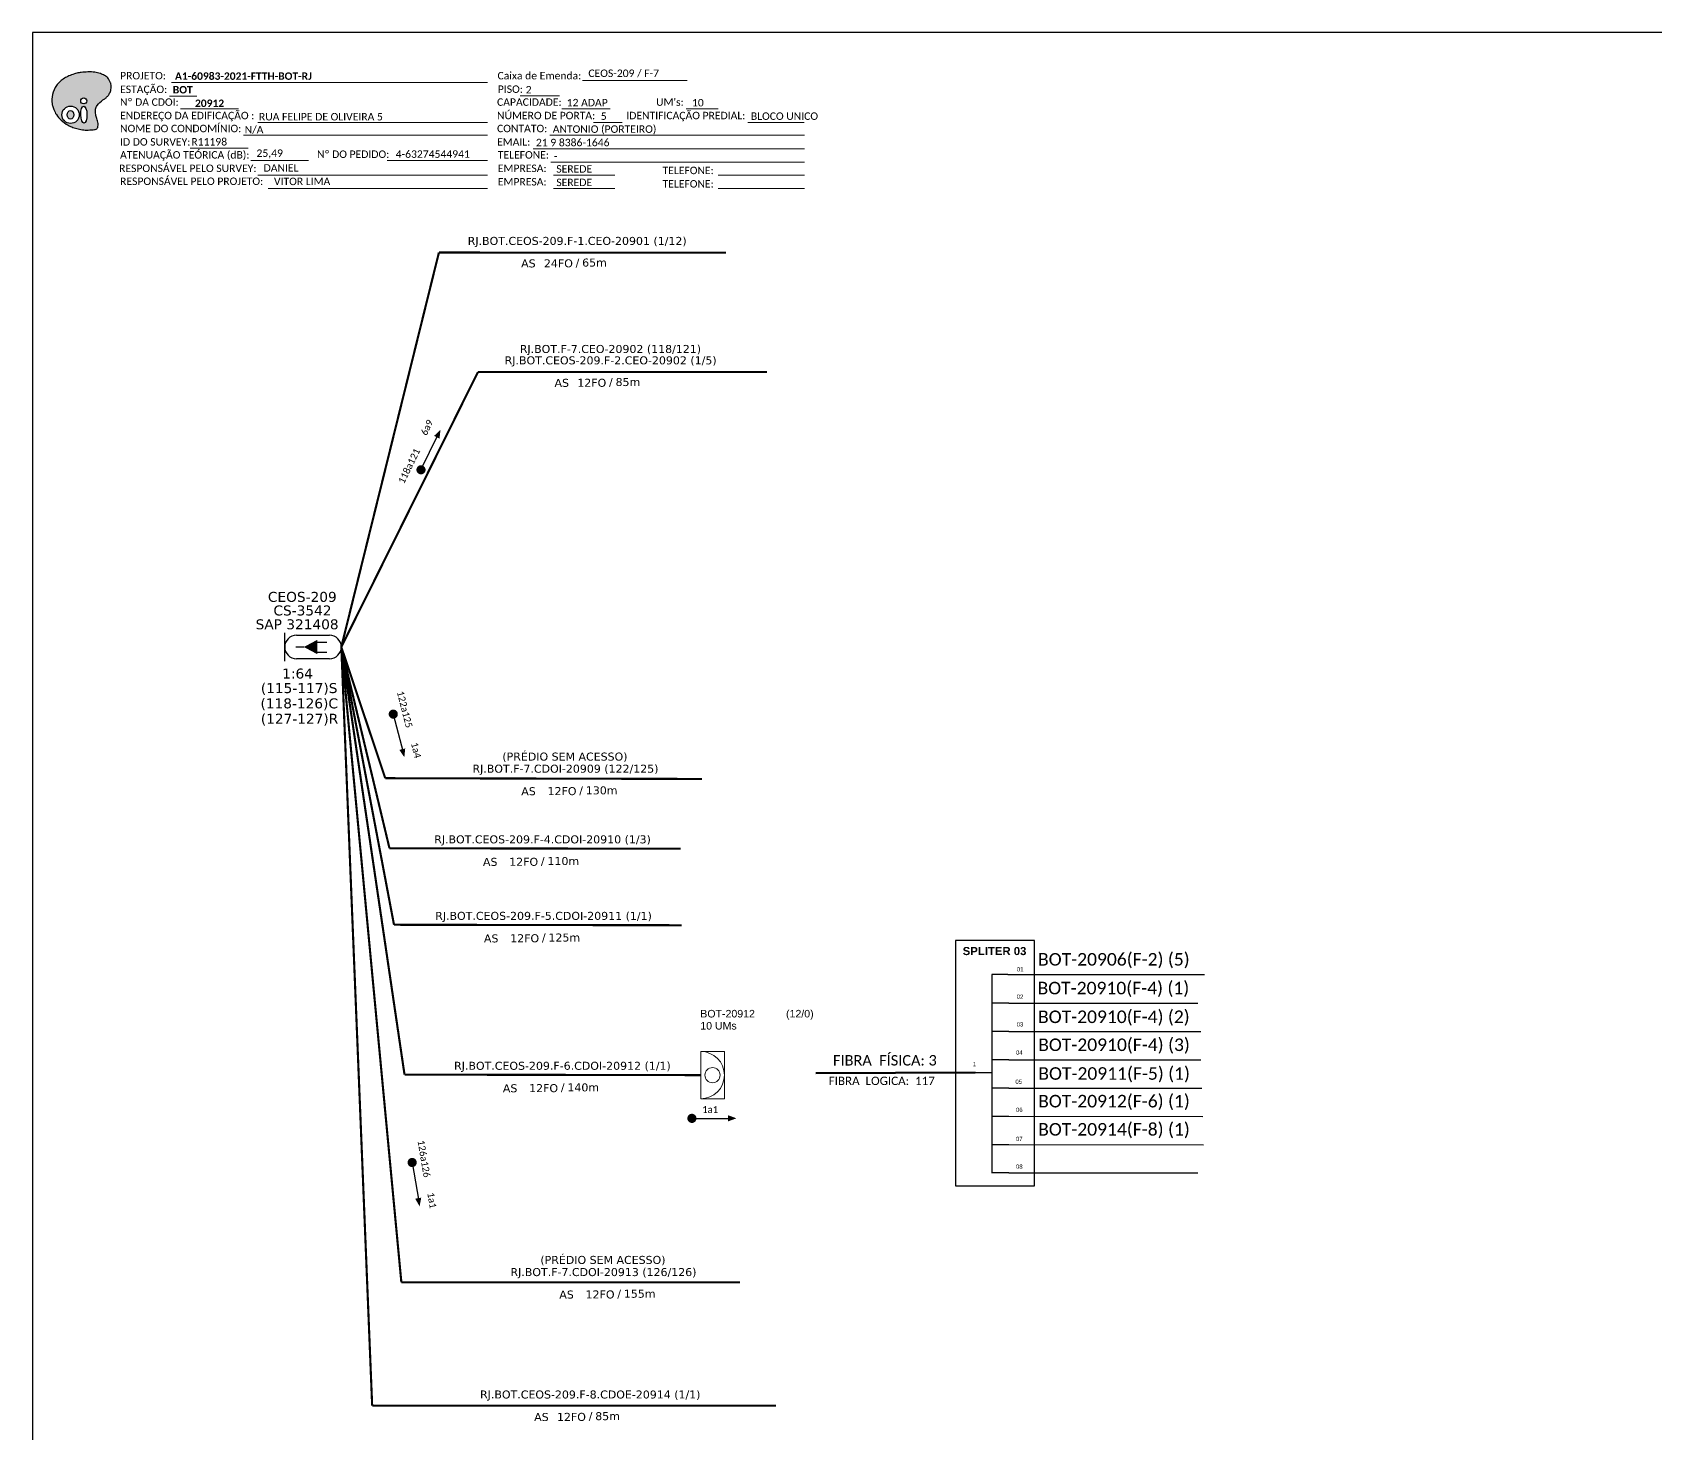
# Model space of a CAD drawing. Extents: x -89 to 749, y 705 to 1299.
# Drawn here: x -89.3 to 301, y 962 to 1299 of the extents above; entities that cross this region are included whole.
import ezdxf
from ezdxf.enums import TextEntityAlignment as Align

# ---------------------------------------------------------------- set-up
doc = ezdxf.new("R2010")
doc.units = 0
for name, color, linetype, lineweight in [("20.0-LEGENDA DOS CDO'S", 1, 'Continuous', 0), ('20.1-CDO_INTERIOR', 1, 'Continuous', 0), ('40.1-ETIQUETAS', 1, 'Continuous', 20)]:
    doc.layers.add(name, color=color, linetype=linetype, lineweight=lineweight)
for name, color, linetype in [('20.4-CEOS', 1, 'Continuous'), ('CAP a instalar', 1, 'Continuous'), ('SETA', 7, 'Continuous'), ('texto', 255, 'Continuous'), ('UNIFILAR', 7, 'Continuous')]:
    doc.layers.add(name, color=color, linetype=linetype)
doc.styles.add('ARIAL', font='arial.ttf')
doc.styles.add('siredit', font='verdana.ttf')
doc.styles.get("Standard").update_dxf_attribs({"font": 'arial.ttf'})
doc.styles.add('WMF-Calibri0', font='calibri.ttf')
doc.styles.add('WMF-Calibri1', font='calibrib.ttf')
doc.linetypes.add('FENCELINE1', pattern='A,0.25,-0.1,[133,ltypeshp.shx,S=0.1,R=0,X=-0.1,Y=0],-0.1,1', length=1.45)

# ---------------------------------------------------------------- blocks, each defined once
blk = doc.blocks.new('OI')
h = blk.add_hatch(color=40)
edge = h.paths.add_edge_path()
edge.add_spline(control_points=[(4.35, -0.67), (3.92, -0.99), (3.26, -1.5), (2.81, -2.59), (2.9, -3.5), (3.06, -4.27), (3.31, -4.85), (3.37, -5.39), (3.4, -5.88), (3.2, -6.4), (2.54, -6.61), (1.65, -6.63), (0.55, -6.67), (-0.56, -6.42), (-1.61, -6.14), (-2.77, -5.61), (-3.92, -4.77), (-4.89, -3.7), (-5.34, -2.65), (-5.6, -1.94), (-5.85, -0.96), (-5.71, 0.47), (-5.1, 2.02), (-4.14, 3.02), (-3.3, 3.61), (-2.37, 4.16), (-1.36, 4.44), (-0.56, 4.7), (0.79, 4.85), (2.24, 4.97), (3.79, 4.57), (4.67, 4.21), (5.44, 3.65), (5.76, 2.99), (6.03, 2.21), (6.01, 1.46), (5.72, 0.64), (5.31, 0.08), (4.88, -0.38), (4.51, -0.55), (4.35, -0.67)], knot_values=[0, 0, 0, 0, 1.60434, 2.417191, 3.427595, 4.282808, 4.776746, 5.304182, 5.888771, 6.258406, 6.858137, 7.79129, 8.986195, 10.124242, 11.187857, 12.242908, 13.953784, 15.414161, 16.515391, 17.349188, 17.675853, 19.552021, 21.515531, 22.568638, 23.63245, 24.621084, 25.782718, 26.745347, 27.142653, 29.870543, 31.004649, 31.921532, 32.709589, 33.801391, 34.042471, 35.192333, 35.971461, 36.628871, 37.254359, 37.836911, 37.836911, 37.836911, 37.836911], degree=3, periodic=0)
h.paths.add_polyline_path([(1.13, -0.87, -1), (-0.04, -0.87, -1)], flags=16)
edge = h.paths.add_edge_path(flags=16)
edge.add_ellipse((0.56, -3.59), major_axis=(-0.02, 1.71), ratio=0.361305, start_angle=0, end_angle=360)
h.paths.add_polyline_path([(-0.36, -3.62, -1), (-3.8, -3.62, -1)], flags=16)
edge = h.paths.add_edge_path(flags=0)
edge.add_ellipse((-2.08, -3.62), major_axis=(0, 0.885), ratio=0.758294, start_angle=0, end_angle=360)
at = {"color": 40}
for centre, radius in [((-2.08, -3.62), 1.72), ((0.54, -0.87), 0.587)]:
    blk.add_circle(centre, radius, dxfattribs=at)
blk.add_ellipse((-2.08, -3.62), major_axis=(0, 0.885), ratio=0.758294, start_param=-3.141592653589792, end_param=3.141592653589792, dxfattribs=at)
blk.add_ellipse((0.56, -3.59), major_axis=(-0.02, 1.71), ratio=0.361305, dxfattribs=at)
at = {"color": 40, "start_tangent": (-0.800898, -0.598801), "end_tangent": (-0.800898, -0.598801)}
blk.add_spline([(4.35, -0.67), (3.2, -1.78), (2.9, -2.54), (2.92, -3.55), (3.12, -4.38), (3.28, -4.85), (3.37, -5.37), (3.35, -5.95), (3.2, -6.29), (2.66, -6.55), (1.73, -6.63), (0.54, -6.62), (-0.58, -6.41), (-1.6, -6.11), (-2.56, -5.67), (-3.95, -4.67), (-4.89, -3.56), (-5.37, -2.56), (-5.64, -1.78), (-5.72, -1.46), (-5.63, 0.42), (-4.84, 2.22), (-4.13, 2.99), (-3.27, 3.62), (-2.4, 4.09), (-1.3, 4.47), (-0.37, 4.72), (0.02, 4.77), (2.75, 4.8), (3.85, 4.53), (4.69, 4.16), (5.31, 3.68), (5.85, 2.73), (5.93, 2.5), (5.94, 1.35), (5.67, 0.62), (5.29, 0.08), (4.84, -0.36), (4.35, -0.67)], degree=3, dxfattribs=at)
blk = doc.blocks.new('CARIMBO')
at = {"color": 7, "lineweight": 0}
for points in [[(35.66, -16.79), (111.64, -16.79)], [(134.48, -16.3), (159.61, -16.3)], [(35.15, -20.06), (41.7, -20.06)], [(37.81, -23.14), (51.75, -23.14)], [(119.43, -20.02), (128.92, -20.02)], [(129.48, -23.14), (141.1, -23.14)], [(159.42, -23.14), (167.09, -23.14)], [(56.38, -26.37), (111.64, -26.37)], [(137.07, -26.37), (144.01, -26.37)], [(174.24, -26.37), (187.8, -26.37)], [(52.97, -29.48), (111.64, -29.48)], [(126.6, -29.48), (187.83, -29.48)], [(40.13, -32.55), (54.07, -32.55)], [(122.56, -32.72), (187.83, -32.72)], [(54.67, -35.52), (68.61, -35.52)], [(126.84, -35.96), (187.83, -35.96)], [(56.38, -39.07), (111.64, -39.07)], [(58.87, -42.31), (111.64, -42.31)], [(127.45, -39.07), (142.25, -39.07)], [(127.45, -42.31), (142.25, -42.31)], [(167.06, -39.07), (187.83, -39.07)], [(167.06, -42.31), (187.83, -42.31)]]:
    blk.add_lwpolyline(points, dxfattribs=at)
at = {"color": 7, "xscale": 1.213923925163967, "yscale": 1.213923925163967, "zscale": 1.213923925163967, "rotation": 0.1532896023949059}
blk.add_blockref('OI', (13.86, -20.16), dxfattribs=at)
at = {"color": 7, "lineweight": 0, "style": 'WMF-Calibri0'}
for s, height, p in [('PROJETO:', 1.793, (23.26, -16.04)), ('Caixa de Emenda:', 1.7927, (114.02, -16.04)), ('ESTAÇÃO:', 1.793, (23.26, -19.32)), ('PISO:', 1.793, (114.09, -19.28)), ('ENDEREÇO DA EDIFICAÇÃO :', 1.7927, (23.26, -25.63)), ('Nº DA CDOI:', 1.7927, (23.26, -22.39)), ('CAPACIDADE:', 1.7927, (113.91, -22.39)), ('NÚMERO DE PORTA:', 1.7927, (113.91, -25.63)), ('IDENTIFICAÇÃO PREDIAL:', 1.7927, (144.99, -25.63)), ("UM's:", 1.793, (152.15, -22.39)), ('NOME DO CONDOMÍNIO:', 1.7927, (23.26, -28.74)), ('CONTATO:', 1.793, (113.91, -28.74)), ('ID DO SURVEY:', 1.7927, (23.26, -31.97)), ('EMAIL:', 1.793, (113.91, -31.97)), ('ATENUAÇÃO TEÓRICA (dB):', 1.7927, (23.26, -35.09)), ('TELEFONE:', 1.793, (114.09, -35.09)), ('RESPONSÁVEL PELO SURVEY:', 1.7927, (23.02, -38.32)), ('EMPRESA:', 1.793, (114.09, -38.32)), ('TELEFONE:', 1.793, (153.7, -38.83)), ('RESPONSÁVEL PELO PROJETO:', 1.7927, (23.26, -41.44)), ('EMPRESA:', 1.793, (114.09, -41.56)), ('TELEFONE:', 1.793, (153.7, -42.06))]:
    blk.add_text(s, height=height, dxfattribs=at).set_placement(p)
at = {"color": 7, "lineweight": 0, "flags": 8}
for tag, p, style in [('PROJ', (36.46, -16.13), 'WMF-Calibri1'), ('CEOS-XX', (135.87, -15.46), 'WMF-Calibri0'), ('EST', (35.94, -19.41), 'WMF-Calibri1'), ('PISO_PTR', (120.78, -19.42), 'WMF-Calibri0'), ('CAPAC.', (130.66, -22.52), 'WMF-Calibri0'), ("UC'S", (160.78, -22.54), 'WMF-Calibri0'), ('NOME_DO_COND.', (53.23, -29.02), 'WMF-Calibri0'), ('LOGRADOURO', (56.65, -25.91), 'WMF-Calibri0'), ('NOME_DO_CONTATO', (127.3, -28.89), 'WMF-Calibri0'), ('N°', (138.85, -25.77), 'WMF-Calibri0'), ('N°PREDIO', (174.94, -25.77), 'WMF-Calibri0'), ('_ID_', (40.39, -31.94), 'WMF-Calibri0'), ('EMAIL', (123.26, -32.12), 'WMF-Calibri0'), ('O_POTEN', (56.06, -34.68), 'WMF-Calibri0'), ('TELEFONE', (127.55, -35.36), 'WMF-Calibri0'), ('RES_SURVEY', (57.78, -38.23), 'WMF-Calibri0'), ('EMP_RESP_SURVEY', (128.16, -38.47), 'WMF-Calibri0'), ('CONT_RESP_SURVEY', (167.76, -38.47), 'WMF-Calibri0'), ('RES_PROJ', (60.27, -41.47), 'WMF-Calibri0'), ('EMP_RESP_PROJ', (128.16, -41.71), 'WMF-Calibri0'), ('CONT_RESP_PROJ', (167.76, -41.71), 'WMF-Calibri0')]:
    blk.add_attdef(tag, p, '', height=1.79, dxfattribs=dict(at, style=style))
at = {"color": 7, "lineweight": 0, "style": 'WMF-Calibri1', "flags": 8}
blk.add_attdef("N° CDO'S", text='', height=1.79, dxfattribs=at).set_placement((44.78, -22.68), align=Align.CENTER)
blk = doc.blocks.new('ETIQUETA_RS5F')
at = {"layer": '40.1-ETIQUETAS', "color": 0, "style": 'siredit'}
blk.add_text('/', height=1.5, dxfattribs=at).set_placement((1.58, -1.95), align=Align.MIDDLE_RIGHT)
for tag, p in [('ETIQUETA_R_PRIMARIA', (1.21, 4.1)), ('ETIQUETA_R_SECUNDARIA', (1.21, 2.1)), ('F_ATIVAS/F_MORTAS', (1.14, -4.24))]:
    blk.add_attdef(tag, text='', height=1.5, dxfattribs=at).set_placement(p, align=Align.MIDDLE_CENTER)
for tag, p in [('TIPO_CABO', (-6.58, -2.12)), ('CAP_CABO', (0.4, -2.09))]:
    blk.add_attdef(tag, text='', height=1.5, dxfattribs=at).set_placement(p, align=Align.MIDDLE_RIGHT)
blk.add_attdef('METROS', text='', height=1.5, dxfattribs=at).set_placement((2.14, -1.95), align=Align.MIDDLE_LEFT)
for tag, p in [('FUSÃO_1', (0.85, -8.39)), ('FUSÃO_2', (0.85, -10.6)), ('FUSÃO_3', (0.85, -12.93)), ('FUSÃO_4', (0.85, -15.14)), ('FUSÃO_5', (0.85, -17.16))]:
    blk.add_attdef(tag, text='', height=1.5, dxfattribs=at).set_placement(p, align=Align.CENTER)
blk = doc.blocks.new('CDOI_INT')
at = {"layer": '20.1-CDO_INTERIOR', "color": 0, "lineweight": 18}
blk.add_lwpolyline([(4.25, -4.25), (4.25, 4.25), (0, 4.25), (0, -4.25)], close=True, dxfattribs=at)
blk.add_circle((2.12, 0), 1.36, dxfattribs=at)
blk.add_arc((0, 0), 4.25, 270, 90, dxfattribs=at)
at = {"layer": "20.0-LEGENDA DOS CDO'S", "color": 0, "style": 'ARIAL'}
for tag, p in [('CDO_N', (-0.08, 10.38)), ('SPLITER_1', (21.18, 10.38)), ('SURVEY', (-0.08, 8.2)), ('SPLITER_2', (21.19, 8.68)), ('SAP', (-0.08, 6.23)), ('1:XX', (5.94, -2.22)), ('UMS', (5.94, -4.24))]:
    blk.add_attdef(tag, p, '', height=1.36, dxfattribs=at)
blk.add_attdef('FIBRAS_UTILIZADAS', text='', height=1.36, dxfattribs=at).set_placement((15.34, 10.38), align=Align.CENTER)

msp = doc.modelspace()

# ---------------------------------------------------------------- linework, layer by layer
msp.add_lwpolyline([(-89.32, 705.02), (749.25, 705.02), (749.25, 1299.02), (-89.32, 1299.02), (-89.32, 705.02)])
at = {"color": 7, "lineweight": 0}
msp.add_lwpolyline([(-4.01, 1268.26), (20.14, 1268.26)], dxfattribs=at)
at = {"const_width": 1.1}
for points in [[(3.87, 1193.33, 1), (4.35, 1194.32, 1)], [(3.87, 1193.33, 1), (4.35, 1194.32, 1)], [(-2.69, 1135.58, 1), (-2.42, 1134.52, 1)], [(-2.69, 1135.58, 1), (-2.42, 1134.52, 1)], [(1.9, 1027.74, 1), (2.08, 1026.65, 1)], [(1.9, 1027.74, 1), (2.08, 1026.65, 1)]]:
    msp.add_lwpolyline(points, format="xyb", close=True, dxfattribs=at)
at = {"color": 7}
msp.add_lwpolyline([(132.61, 1021.59), (151.61, 1021.59), (151.61, 1080.61), (132.61, 1080.61)], close=True, dxfattribs=at)
msp.add_lwpolyline([(68.71, 1037.82, 1.1, 1.1, 1), (69.81, 1037.82, 1.1, 1.1, 1)], format="xyseb", close=True)
at = {"layer": '20.4-CEOS', "color": 5}
for p, q in [((-25.84, 1154.04), (-17.89, 1154.04)), ((-17.89, 1148.37), (-25.84, 1148.37))]:
    msp.add_line(p, q, dxfattribs=at)
for points in [[(-28.67, 1147.79), (-28.67, 1154.62)], [(-20.92, 1152.33), (-18.51, 1152.33)], [(-24.06, 1151.2), (-25.97, 1151.2)], [(-20.92, 1149.97), (-18.51, 1149.97)]]:
    msp.add_lwpolyline(points, dxfattribs=at)
msp.add_lwpolyline([(-24.06, 1151.2, 0, 3.5, 0), (-20.78, 1151.2, 3.5, 3.5, 0)], format="xyseb", dxfattribs=at)
for centre, start, end in [((-25.84, 1151.2), 90, 270), ((-17.89, 1151.2), 270, 90)]:
    msp.add_arc(centre, 2.83, start, end, dxfattribs=at)
at = {"layer": 'CAP a instalar', "color": 7, "linetype": 'FENCELINE1', "ltscale": 7, "const_width": 0.513}
for points in [[(8.42, 1246.08), (-15.05, 1151.2)], [(8.42, 1246.08), (77.47, 1246.06)], [(-15.05, 1151.2), (17.81, 1217.35)], [(17.81, 1217.35), (87.28, 1217.33)], [(-15.05, 1151.2), (-4.48, 1119.64)], [(-0.61, 998.39), (-15.05, 1151.2)], [(-15.05, 1151.2), (-7.63, 968.71)], [(-4.48, 1119.64), (71.69, 1119.46)], [(80.84, 998.39), (-0.61, 998.39)], [(89.45, 968.71), (-7.63, 968.71)]]:
    msp.add_lwpolyline(points, dxfattribs=at)
at = {"layer": 'CAP a instalar', "color": 251, "linetype": 'FENCELINE1', "ltscale": 7, "const_width": 0.513}
for points in [[(-15.05, 1151.2), (-2.38, 1084.39)], [(-15.05, 1151.2), (-3.47, 1102.79)], [(-3.47, 1102.79), (66.59, 1102.67)], [(-2.38, 1084.39), (66.83, 1084.27)]]:
    msp.add_lwpolyline(points, dxfattribs=at)
at = {"layer": 'CAP a instalar', "color": 10, "linetype": 'FENCELINE1', "ltscale": 7, "const_width": 0.513}
for points in [[(-15.05, 1151.2), (0.15, 1048.34)], [(0.15, 1048.34), (71.38, 1048.22)]]:
    msp.add_lwpolyline(points, dxfattribs=at)
at = {"layer": 'SETA'}
for points in [[(4.11, 1193.83), (8.26, 1202.33)], [(4.11, 1193.83), (8.26, 1202.33)], [(-2.55, 1135.05), (-0.21, 1125.89)], [(-2.55, 1135.05), (-0.21, 1125.89)], [(69.26, 1037.82), (78.72, 1037.82)], [(1.99, 1027.2), (3.56, 1017.87)], [(1.99, 1027.2), (3.56, 1017.87)]]:
    msp.add_lwpolyline(points, dxfattribs=at)
for points in [[(7.25, 1201.97), (8.79, 1203.46), (8.57, 1201.33)], [(7.25, 1201.97), (8.79, 1203.46), (8.57, 1201.33)], [(0.32, 1126.81), (0.11, 1124.68), (-1.1, 1126.45)], [(0.32, 1126.81), (0.11, 1124.68), (-1.1, 1126.45)], [(77.96, 1038.57), (79.97, 1037.83), (77.96, 1037.1)], [(4.17, 1018.74), (3.78, 1016.63), (2.72, 1018.5)], [(4.17, 1018.74), (3.78, 1016.63), (2.72, 1018.5)]]:
    msp.add_solid(points, dxfattribs=at)
at = {"layer": 'UNIFILAR', "color": 7, "linetype": 'Continuous'}
for p, q in [((141.37, 1072.43), (141.37, 1024.65)), ((145.24, 1072.43), (141.37, 1072.43)), ((145.44, 1065.51), (141.57, 1065.51)), ((145.44, 1058.7), (141.57, 1058.7)), ((145.44, 1051.86), (141.57, 1051.86)), ((137.36, 1048.86), (141.36, 1048.86)), ((145.44, 1045.08), (141.57, 1045.08)), ((145.44, 1038.3), (141.57, 1038.3)), ((145.44, 1031.49), (141.57, 1031.49)), ((145.44, 1024.7), (141.57, 1024.7))]:
    msp.add_line(p, q, dxfattribs=at)
at = {"layer": 'UNIFILAR', "color": 10, "linetype": 'Continuous'}
for p, q in [((145.24, 1072.43), (192.51, 1072.41)), ((145.44, 1065.51), (190.95, 1065.5)), ((145.44, 1058.72), (191.63, 1058.7)), ((145.44, 1051.87), (191.63, 1051.86)), ((145.44, 1045.09), (191.86, 1045.08)), ((145.44, 1038.31), (192.12, 1038.3)), ((145.44, 1031.5), (192.31, 1031.49)), ((145.44, 1024.7), (190.95, 1024.68))]:
    msp.add_line(p, q, dxfattribs=at)
at = {"layer": 'UNIFILAR', "color": 1, "linetype": 'Continuous', "lineweight": 60}
msp.add_line((137.36, 1048.86), (99.09, 1048.73), dxfattribs=at)

# ---------------------------------------------------------------- block references
ref = msp.add_blockref('CARIMBO', (-91.51, 1303.77))
ref.add_attrib('PROJ', 'A1-60983-2021-FTTH-BOT-RJ', (-55.05, 1287.63), dxfattribs={"color": 7, "lineweight": 0, "height": 1.7927, "style": 'WMF-Calibri1'})
ref.add_attrib('EST', 'BOT', (-55.57, 1284.35), dxfattribs={"color": 7, "lineweight": 0, "height": 1.793, "style": 'WMF-Calibri1'})
ref.add_attrib("N° CDO'S", '20912', dxfattribs={"color": 7, "lineweight": 0, "height": 1.793, "style": 'WMF-Calibri1'}).set_placement((-46.73, 1281.09), align=Align.CENTER)
ref.add_attrib('LOGRADOURO', 'RUA FELIPE DE OLIVEIRA 5', (-34.86, 1277.86), dxfattribs={"color": 7, "lineweight": 0, "height": 1.7927, "style": 'WMF-Calibri0'})
ref.add_attrib('NOME_DO_COND.', 'N/A', (-38.28, 1274.74), dxfattribs={"color": 7, "lineweight": 0, "height": 1.793, "style": 'WMF-Calibri0'})
ref.add_attrib('_ID_', 'R11198', (-51.11, 1271.83), dxfattribs={"color": 7, "lineweight": 0, "height": 1.793, "style": 'WMF-Calibri0'})
ref.add_attrib('O_POTEN', '25,49', (-35.45, 1269.09), dxfattribs={"color": 7, "lineweight": 0, "height": 1.793, "style": 'WMF-Calibri0'})
ref.add_attrib('RES_SURVEY', 'DANIEL', (-33.73, 1265.54), dxfattribs={"color": 7, "lineweight": 0, "height": 1.793, "style": 'WMF-Calibri0'})
ref.add_attrib('RES_PROJ', 'VITOR LIMA', (-31.24, 1262.3), dxfattribs={"color": 7, "lineweight": 0, "height": 1.793, "style": 'WMF-Calibri0'})
ref.add_attrib('CEOS-XX', 'CEOS-209 / F-7', (44.36, 1288.31), dxfattribs={"color": 7, "lineweight": 0, "height": 1.7927, "style": 'WMF-Calibri0'})
ref.add_attrib('CAPAC.', '12 ADAP', (39.15, 1281.25), dxfattribs={"color": 7, "lineweight": 0, "height": 1.793, "style": 'WMF-Calibri0'})
ref.add_attrib("UC'S", '10', (69.27, 1281.23), dxfattribs={"color": 7, "lineweight": 0, "height": 1.793, "style": 'WMF-Calibri0'})
ref.add_attrib('PISO_PTR', '2', (29.28, 1284.34), dxfattribs={"color": 7, "lineweight": 0, "height": 1.79, "style": 'WMF-Calibri0'})
ref.add_attrib('N°', '5', (47.34, 1278), dxfattribs={"color": 7, "lineweight": 0, "height": 1.79, "style": 'WMF-Calibri0'})
ref.add_attrib('N°PREDIO', 'BLOCO UNICO', (83.43, 1278), dxfattribs={"color": 7, "lineweight": 0, "height": 1.7927, "style": 'WMF-Calibri0'})
ref.add_attrib('NOME_DO_CONTATO', 'ANTONIO (PORTEIRO)', (35.79, 1274.88), dxfattribs={"color": 7, "lineweight": 0, "height": 1.7927, "style": 'WMF-Calibri0'})
ref.add_attrib('EMAIL', '21 9 8386-1646', (31.75, 1271.65), dxfattribs={"color": 7, "lineweight": 0, "height": 1.7927, "style": 'WMF-Calibri0'})
ref.add_attrib('TELEFONE', '-', (36.04, 1268.41), dxfattribs={"color": 7, "lineweight": 0, "height": 1.79, "style": 'WMF-Calibri0'})
ref.add_attrib('EMP_RESP_SURVEY', 'SEREDE', (36.65, 1265.3), dxfattribs={"color": 7, "lineweight": 0, "height": 1.793, "style": 'WMF-Calibri0'})
ref.add_attrib('EMP_RESP_PROJ', 'SEREDE', (36.65, 1262.06), dxfattribs={"color": 7, "lineweight": 0, "height": 1.793, "style": 'WMF-Calibri0'})
at = {"layer": '40.1-ETIQUETAS', "color": 7}
ref = msp.add_blockref('ETIQUETA_RS5F', (40.16, 1246.18), dxfattribs=dict(at, xscale=1.283039983498748, yscale=1.283039983498748, zscale=1.283039983498748))
ref.add_attrib('ETIQUETA_R_SECUNDARIA', 'RJ.BOT.CEOS-209.F-1.CEO-20901 (1/12)', dxfattribs={"color": 0, "height": 1.9246, "style": 'siredit'}).set_placement((41.67, 1248.88), align=Align.MIDDLE_CENTER)
ref.add_attrib('TIPO_CABO', 'AS', dxfattribs={"color": 0, "height": 1.925, "style": 'siredit'}).set_placement((31.67, 1243.47), align=Align.MIDDLE_RIGHT)
ref.add_attrib('CAP_CABO', '24FO', dxfattribs={"color": 0, "height": 1.925, "style": 'siredit'}).set_placement((40.63, 1243.49), align=Align.MIDDLE_RIGHT)
ref.add_attrib('METROS', '65m', dxfattribs={"color": 0, "height": 1.925, "style": 'siredit'}).set_placement((42.86, 1243.67), align=Align.MIDDLE_LEFT)
ref = msp.add_blockref('ETIQUETA_RS5F', (48.19, 1217.45), dxfattribs=dict(at, xscale=1.283039983498748, yscale=1.283039983498748, zscale=1.283039983498748))
ref.add_attrib('ETIQUETA_R_PRIMARIA', 'RJ.BOT.F-7.CEO-20902 (118/121)', dxfattribs={"color": 0, "height": 1.9246, "style": 'siredit'}).set_placement((49.66, 1222.89), align=Align.MIDDLE_CENTER)
ref.add_attrib('ETIQUETA_R_SECUNDARIA', 'RJ.BOT.CEOS-209.F-2.CEO-20902 (1/5)', dxfattribs={"color": 0, "height": 1.9246, "style": 'siredit'}).set_placement((49.71, 1220.15), align=Align.MIDDLE_CENTER)
ref.add_attrib('TIPO_CABO', 'AS', dxfattribs={"color": 0, "height": 1.925, "style": 'siredit'}).set_placement((39.7, 1214.74), align=Align.MIDDLE_RIGHT)
ref.add_attrib('CAP_CABO', '12FO', dxfattribs={"color": 0, "height": 1.925, "style": 'siredit'}).set_placement((48.66, 1214.76), align=Align.MIDDLE_RIGHT)
ref.add_attrib('METROS', '85m', dxfattribs={"color": 0, "height": 1.925, "style": 'siredit'}).set_placement((50.9, 1214.94), align=Align.MIDDLE_LEFT)
ref = msp.add_blockref('ETIQUETA_RS5F', (41.03, 1119.23), dxfattribs=dict(at, xscale=1.283039976607909, yscale=1.283039976607909, zscale=1.283039976607909))
ref.add_attrib('ETIQUETA_R_PRIMARIA', '(PRÉDIO SEM ACESSO)', dxfattribs={"color": 0, "height": 1.9246, "style": 'siredit'}).set_placement((38.72, 1124.84), align=Align.MIDDLE_CENTER)
ref.add_attrib('ETIQUETA_R_SECUNDARIA', 'RJ.BOT.F-7.CDOI-20909 (122/125)', dxfattribs={"color": 0, "height": 1.9246, "style": 'siredit'}).set_placement((38.85, 1121.93), align=Align.MIDDLE_CENTER)
ref.add_attrib('TIPO_CABO', 'AS ', dxfattribs={"color": 0, "height": 1.925, "style": 'siredit'}).set_placement((32.54, 1116.51), align=Align.MIDDLE_RIGHT)
ref.add_attrib('CAP_CABO', '12FO', dxfattribs={"color": 0, "height": 1.925, "style": 'siredit'}).set_placement((41.5, 1116.54), align=Align.MIDDLE_RIGHT)
ref.add_attrib('METROS', '130m', dxfattribs={"color": 0, "height": 1.925, "style": 'siredit'}).set_placement((43.74, 1116.72), align=Align.MIDDLE_LEFT)
at = {"layer": '40.1-ETIQUETAS', "color": 251}
ref = msp.add_blockref('ETIQUETA_RS5F', (31.81, 1102.23), dxfattribs=dict(at, xscale=1.283039976607909, yscale=1.283039976607909, zscale=1.283039976607909))
ref.add_attrib('ETIQUETA_R_SECUNDARIA', 'RJ.BOT.CEOS-209.F-4.CDOI-20910 (1/3)', dxfattribs={"color": 0, "height": 1.9246, "style": 'siredit'}).set_placement((33.33, 1104.93), align=Align.MIDDLE_CENTER)
ref.add_attrib('TIPO_CABO', 'AS ', dxfattribs={"color": 0, "height": 1.925, "style": 'siredit'}).set_placement((23.33, 1099.52), align=Align.MIDDLE_RIGHT)
ref.add_attrib('CAP_CABO', '12FO', dxfattribs={"color": 0, "height": 1.925, "style": 'siredit'}).set_placement((32.28, 1099.54), align=Align.MIDDLE_RIGHT)
ref.add_attrib('METROS', '110m', dxfattribs={"color": 0, "height": 1.925, "style": 'siredit'}).set_placement((34.52, 1099.72), align=Align.MIDDLE_LEFT)
ref = msp.add_blockref('ETIQUETA_RS5F', (32.05, 1083.83), dxfattribs=dict(at, xscale=1.283039976607909, yscale=1.283039976607909, zscale=1.283039976607909))
ref.add_attrib('ETIQUETA_R_SECUNDARIA', 'RJ.BOT.CEOS-209.F-5.CDOI-20911 (1/1)', dxfattribs={"color": 0, "height": 1.9246, "style": 'siredit'}).set_placement((33.57, 1086.53), align=Align.MIDDLE_CENTER)
ref.add_attrib('TIPO_CABO', 'AS ', dxfattribs={"color": 0, "height": 1.925, "style": 'siredit'}).set_placement((23.56, 1081.11), align=Align.MIDDLE_RIGHT)
ref.add_attrib('CAP_CABO', '12FO', dxfattribs={"color": 0, "height": 1.925, "style": 'siredit'}).set_placement((32.52, 1081.14), align=Align.MIDDLE_RIGHT)
ref.add_attrib('METROS', '125m', dxfattribs={"color": 0, "height": 1.925, "style": 'siredit'}).set_placement((34.76, 1081.32), align=Align.MIDDLE_LEFT)
at = {"layer": '40.1-ETIQUETAS', "color": 10}
ref = msp.add_blockref('CDOI_INT', (71.38, 1048.22), dxfattribs=dict(at, xscale=1.336957873303117, yscale=1.336957873303117, zscale=1.336957873303117))
ref.add_attrib('CDO_N', 'BOT-20912', (71.27, 1062.09), dxfattribs={"layer": "20.0-LEGENDA DOS CDO'S", "color": 0, "height": 1.819, "style": 'ARIAL'})
ref.add_attrib('FIBRAS_UTILIZADAS', '(12/0)', (91.89, 1062.09), dxfattribs={"layer": "20.0-LEGENDA DOS CDO'S", "color": 0, "height": 1.819, "style": 'ARIAL'})
ref.add_attrib('SURVEY', '10 UMs', (71.27, 1059.18), dxfattribs={"layer": "20.0-LEGENDA DOS CDO'S", "color": 0, "height": 1.819, "style": 'ARIAL'})
ref = msp.add_blockref('ETIQUETA_RS5F', (36.6, 1047.77), dxfattribs=dict(at, xscale=1.283039976607909, yscale=1.283039976607909, zscale=1.283039976607909))
ref.add_attrib('ETIQUETA_R_SECUNDARIA', 'RJ.BOT.CEOS-209.F-6.CDOI-20912 (1/1)', dxfattribs={"color": 0, "height": 1.9246, "style": 'siredit'}).set_placement((38.12, 1050.47), align=Align.MIDDLE_CENTER)
ref.add_attrib('TIPO_CABO', 'AS ', dxfattribs={"color": 0, "height": 1.925, "style": 'siredit'}).set_placement((28.12, 1045.06), align=Align.MIDDLE_RIGHT)
ref.add_attrib('CAP_CABO', '12FO', dxfattribs={"color": 0, "height": 1.925, "style": 'siredit'}).set_placement((37.07, 1045.09), align=Align.MIDDLE_RIGHT)
ref.add_attrib('METROS', '140m', dxfattribs={"color": 0, "height": 1.925, "style": 'siredit'}).set_placement((39.31, 1045.27), align=Align.MIDDLE_LEFT)
at = {"layer": '40.1-ETIQUETAS', "color": 7}
ref = msp.add_blockref('ETIQUETA_RS5F', (50.18, 998.15), dxfattribs=dict(at, xscale=1.283039976607909, yscale=1.283039976607909, zscale=1.283039976607909))
ref.add_attrib('ETIQUETA_R_PRIMARIA', '(PRÉDIO SEM ACESSO)', dxfattribs={"color": 0, "height": 1.9246, "style": 'siredit'}).set_placement((47.86, 1003.77), align=Align.MIDDLE_CENTER)
ref.add_attrib('ETIQUETA_R_SECUNDARIA', 'RJ.BOT.F-7.CDOI-20913 (126/126)', dxfattribs={"color": 0, "height": 1.9246, "style": 'siredit'}).set_placement((47.99, 1000.85), align=Align.MIDDLE_CENTER)
ref.add_attrib('TIPO_CABO', 'AS ', dxfattribs={"color": 0, "height": 1.925, "style": 'siredit'}).set_placement((41.69, 995.44), align=Align.MIDDLE_RIGHT)
ref.add_attrib('CAP_CABO', '12FO', dxfattribs={"color": 0, "height": 1.925, "style": 'siredit'}).set_placement((50.65, 995.47), align=Align.MIDDLE_RIGHT)
ref.add_attrib('METROS', '155m', dxfattribs={"color": 0, "height": 1.925, "style": 'siredit'}).set_placement((52.89, 995.64), align=Align.MIDDLE_LEFT)
ref = msp.add_blockref('ETIQUETA_RS5F', (43.3, 968.7), dxfattribs=dict(at, xscale=1.283039983498748, yscale=1.283039983498748, zscale=1.283039983498748))
ref.add_attrib('ETIQUETA_R_SECUNDARIA', 'RJ.BOT.CEOS-209.F-8.CDOE-20914 (1/1)', dxfattribs={"color": 0, "height": 1.9246, "style": 'siredit'}).set_placement((44.81, 971.4), align=Align.MIDDLE_CENTER)
ref.add_attrib('TIPO_CABO', 'AS', dxfattribs={"color": 0, "height": 1.925, "style": 'siredit'}).set_placement((34.81, 965.99), align=Align.MIDDLE_RIGHT)
ref.add_attrib('CAP_CABO', '12FO', dxfattribs={"color": 0, "height": 1.925, "style": 'siredit'}).set_placement((43.77, 966.01), align=Align.MIDDLE_RIGHT)
ref.add_attrib('METROS', '85m', dxfattribs={"color": 0, "height": 1.925, "style": 'siredit'}).set_placement((46.01, 966.19), align=Align.MIDDLE_LEFT)

# ---------------------------------------------------------------- texts
at = {"color": 7, "lineweight": 0, "style": 'WMF-Calibri0'}
msp.add_text('Nº DO PEDIDO:', height=1.7927, dxfattribs=at).set_placement((-20.88, 1268.84))
at = {"insert": (73.65, 1039.94), "char_height": 1.65, "width": 27.8947, "attachment_point": 5, "style": 'ARIAL'}
msp.add_mtext('\\C7;\\fCalibri|b0|i0|c0|p34;1a1', dxfattribs=at)
at = {"color": 7, "lineweight": 0, "style": 'WMF-Calibri0', "flags": 8}
msp.add_attdef('4-63274544941', (-1.97, 1268.87), '', height=1.79, dxfattribs=at)
at = {"layer": '20.4-CEOS', "color": 5, "linetype": 'FENCELINE1', "style": 'siredit'}
for s, p in [('CEOS-209', (-24.43, 1164.46)), ('CS-3542', (-24.39, 1161.19)), ('SAP 321408', (-25.68, 1157.86)), ('1:64', (-25.57, 1146.02)), ('(115-117)S', (-25.19, 1142.52)), ('(118-126)C', (-25.17, 1138.84)), ('(127-127)R', (-25.1, 1135.15))]:
    msp.add_text(s, height=2.401, dxfattribs=at).set_placement(p, align=Align.TOP_CENTER)
at = {"layer": 'texto', "char_height": 1.65, "width": 27.8947, "attachment_point": 5}
for s, insert, rotation in [('\\C7;\\fCalibri|b0|i0|c0|p34;6a9', (5.54, 1204), 63.9772), ('\\C7;\\fCalibri|b0|i0|c0|p34;118a121', (1.27, 1194.74), 63.9772), ('\\C7;\\fCalibri|b0|i0|c0|p34;122a125', (0.2, 1136.19), 284.3274), ('\\C7;\\fCalibri|b0|i0|c0|p34;1a4', (2.94, 1126.37), 284.3274), ('\\C7;\\fCalibri|b0|i0|c0|p34;126a126', (4.83, 1028.1), 279.5411), ('\\C7;\\fCalibri|b0|i0|c0|p34;1a1', (6.74, 1018.08), 279.5411)]:
    msp.add_mtext(s, dxfattribs=dict(at, insert=insert, rotation=rotation))
at = {"layer": 'texto'}
for s, insert, char_height, width, attachment_point in [('{\\fArial|b1|i0|c0|p34;\\C10;SPLITER 03}', (142.03, 1078.05), 1.9528, 18.2841, 5), ('\\C7;\\fCalibri|b0|i0|c0|p34;BOT-20906(F-2) (5)', (152.49, 1077.58), 3.0175, 51.7425, 1), ('\\C7;\\fArial|b0|i0|;\\H1.0273588255048;01 ', (148.21, 1073.68), 1.9528, 3.9163, 5), ('\\pxt26;\\C7;\\fCalibri|b0|i0|c0|p34;BOT-20910(F-4) (1)', (152.38, 1070.67), 3.0175, 92.0618, 1), ('\\C7;\\fArial|b0|i0|;\\H1.0273588255048;02 ', (148.15, 1067.08), 1.9528, 4.134, 5), ('\\C7;\\fCalibri|b0|i0|c0|p34;BOT-20910(F-4) (2)', (152.49, 1063.76), 3.0175, 51.7425, 1), ('\\C7;\\fArial|b0|i0|;\\H1.0273588255048;03 ', (148.15, 1060.43), 1.9528, 3.8016, 5), ('\\C7;\\fCalibri|b0|i0|c0|p34;FIBRA  FÍSICA: 3', (115.67, 1051.77), 2.5145, 38.016, 5), ('\\C7;\\fArial|b0|i0|;\\H1.0273588255048;04 ', (147.98, 1053.67), 1.9528, 4.134, 5), ('\\C7;\\fCalibri|b0|i0|c0|p34;BOT-20910(F-4) (3)', (152.53, 1057.03), 3.0175, 96.4631, 1), ('\\C7;\\fArial|b0|i0|;\\H1.0273588255048;1', (137.18, 1050.86), 1.9528, 1.9343, 5), ('\\C7;\\fCalibri|b0|i0|c0|p34;BOT-20911(F-5) (1)', (152.56, 1050.12), 3.0175, 94.531, 1), ('\\C7;\\fCalibri|b0|i0|c0|p34;FIBRA  LOGICA:  117', (114.91, 1046.83), 2.0117, 38.016, 5), ('\\C7;\\fArial|b0|i0|;\\H1.0273588255048;05 ', (147.84, 1046.62), 1.9528, 5.0844, 5), ('\\pxt8;\\C7;\\fCalibri|b0|i0|c0|p34;BOT-20912(F-6) (1)', (152.52, 1043.47), 3.0175, 77.055, 1), ('\\C7;\\fArial|b0|i0|;\\H1.0273588255048;06 ', (147.98, 1039.87), 1.9528, 4.134, 5), ('\\pxt8;\\C7;\\fCalibri|b0|i0|c0|p34;BOT-20914(F-8) (1)', (152.52, 1036.69), 3.0175, 77.055, 1), ('\\C7;\\fArial|b0|i0|;\\H1.0273588255048;07 ', (147.98, 1032.87), 1.9528, 4.134, 5), ('\\C7;\\fArial|b0|i0|;\\H1.0273588255048;08 ', (147.98, 1026.21), 1.9528, 4.134, 5)]:
    msp.add_mtext(s, dxfattribs=dict(at, insert=insert, char_height=char_height, width=width, attachment_point=attachment_point))

doc.saveas('drawing.dxf')
